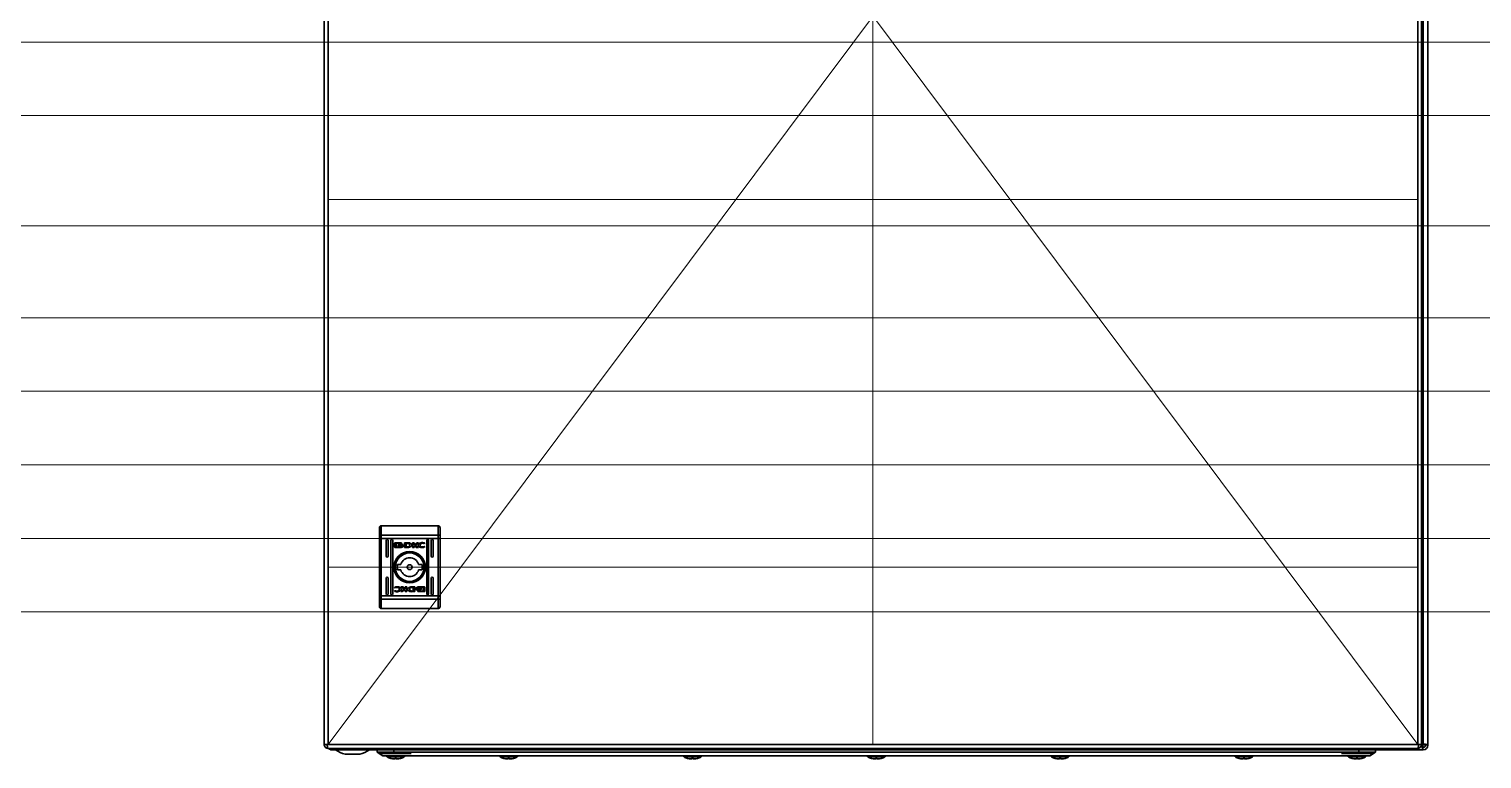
# Model space of a CAD drawing. Header units: millimetres. Extents: x 0 to 53000, y -591 to 24400.
# Drawn here: x 13437 to 14228, y 2392 to 2789 of the extents above; entities that cross this region are included whole.
import ezdxf

# ---------------------------------------------------------------- set-up
doc = ezdxf.new("R2010")
doc.units = ezdxf.units.MM
doc.layers.add('Основная', color=7, linetype='Continuous', lineweight=30)
doc.layers.add('Привязки', color=2, linetype='Continuous', lineweight=0, plot=False, transparency=0.8)

msp = doc.modelspace()

# ---------------------------------------------------------------- linework, layer by layer
at = {"layer": 'Основная'}
for p, q in [((14194.67829, 2399.64892), (14194.67829, 3194.54892)), ((13597.67829, 2399.64892), (14194.67829, 2399.64892))]:
    msp.add_line(p, q, dxfattribs=at)
at = {"layer": 'Основная', "linetype": 'Continuous'}
for p, q in [((14195.65101, 3193.8125), (14195.65101, 2399.88531)), ((14198.05102, 2399.5489), (14198.05102, 3194.14891)), ((13597.67829, 3192.4489), (13597.67829, 2399.64892)), ((13599.77831, 2399.64892), (13599.77831, 3192.4489)), ((14192.5783, 3192.4489), (14192.5783, 2399.64892)), ((14194.67829, 2399.64892), (14194.67829, 3192.4489)), ((13628.67831, 2518.66336), (13628.67831, 2513.6214)), ((13628.67831, 2518.66336), (13659.67829, 2518.66336)), ((13628.67831, 2513.6214), (13628.67831, 2511.67632)), ((13628.67831, 2513.6214), (13659.67829, 2513.6214)), ((13659.67829, 2518.66336), (13659.67829, 2513.6214)), ((13659.67829, 2511.67632), (13659.67829, 2513.6214)), ((13627.67829, 2513.23239), (13627.67829, 2511.67632)), ((13627.67829, 2511.67632), (13628.67831, 2511.67632)), ((13627.67829, 2480.65038), (13627.67829, 2511.67632)), ((13659.67829, 2511.67632), (13628.67831, 2511.67632)), ((13628.67831, 2480.65038), (13628.67831, 2511.67632)), ((13631.4282, 2502.16336), (13631.4282, 2510.66334)), ((13632.42818, 2510.66334), (13632.42818, 2502.16336)), ((13633.92819, 2481.66336), (13633.92819, 2510.66334)), ((13634.92821, 2510.66334), (13634.92821, 2481.66336)), ((13635.98747, 2507.17403), (13635.98747, 2509.21027)), ((13636.25367, 2509.48043), (13639.46743, 2509.48043)), ((13639.46743, 2506.90417), (13636.25367, 2506.90417)), ((13639.41027, 2509.27637), (13636.85281, 2509.27637)), ((13636.85281, 2509.27637), (13636.85281, 2507.10852)), ((13636.85281, 2507.10852), (13638.35998, 2507.10366)), ((13637.91762, 2507.96793), (13637.91762, 2508.24363)), ((13637.91762, 2507.5206), (13637.91762, 2507.80652)), ((13639.41027, 2509.03846), (13639.41027, 2509.27637)), ((13639.73354, 2509.03846), (13639.41027, 2509.03846)), ((13639.73354, 2509.21027), (13639.73354, 2509.03846)), ((13640.64626, 2508.18126), (13640.64626, 2507.90555)), ((13640.64626, 2507.74417), (13640.64626, 2507.45876)), ((13641.34608, 2509.48043), (13643.07947, 2509.48991)), ((13641.34608, 2506.90417), (13641.34608, 2509.48043)), ((13642.99099, 2506.91361), (13641.34608, 2506.90417)), ((13642.95207, 2509.13264), (13642.31484, 2509.12319)), ((13642.31484, 2509.12319), (13642.31484, 2507.22359)), ((13642.31484, 2507.22359), (13642.89682, 2507.23298)), ((13643.00762, 2506.91361), (13642.99099, 2506.91361)), ((13645.70196, 2509.48043), (13646.61346, 2509.48043)), ((13645.70196, 2506.90417), (13645.70196, 2509.48043)), ((13646.62318, 2506.90417), (13645.70196, 2506.90417)), ((13646.61346, 2509.48043), (13646.61346, 2508.27057)), ((13646.61346, 2508.27057), (13648.24782, 2509.48043)), ((13646.62318, 2507.98635), (13646.62318, 2506.90417)), ((13647.85682, 2506.90417), (13646.62318, 2507.98635)), ((13648.94108, 2509.48043), (13647.38719, 2508.33852)), ((13647.38719, 2508.33852), (13648.97747, 2506.90417)), ((13648.97747, 2506.90417), (13647.85682, 2506.90417)), ((13648.24782, 2509.48043), (13648.94108, 2509.48043)), ((13652.28881, 2508.8533), (13652.16915, 2508.8533)), ((13652.39416, 2507.37981), (13652.27958, 2507.05023)), ((13652.44283, 2509.29765), (13652.28881, 2508.8533)), ((13652.29879, 2507.37981), (13652.39416, 2507.37981)), ((13653.4282, 2481.66336), (13653.4282, 2510.66334)), ((13654.4282, 2510.66334), (13654.4282, 2481.66336)), ((13655.92819, 2502.16336), (13655.92819, 2510.66334)), ((13656.9282, 2510.66334), (13656.9282, 2502.16336)), ((13659.67829, 2511.67632), (13660.6783, 2511.67632)), ((13659.67829, 2511.67632), (13659.67829, 2480.65038)), ((13660.6783, 2511.67632), (13660.6783, 2513.23239)), ((13660.6783, 2480.65038), (13660.6783, 2511.67632)), ((13631.4282, 2481.66336), (13631.4282, 2490.16334)), ((13632.42818, 2490.16334), (13632.42818, 2481.66336)), ((13637.59707, 2497.66336), (13639.30388, 2497.66336)), ((13639.30388, 2494.66334), (13637.59707, 2494.66334)), ((13649.05272, 2497.66336), (13650.75952, 2497.66336)), ((13650.75952, 2494.66334), (13649.05272, 2494.66334)), ((13655.92819, 2481.66336), (13655.92819, 2490.16334)), ((13656.9282, 2490.16334), (13656.9282, 2481.66336)), ((13635.91377, 2483.02905), (13636.06779, 2483.47337)), ((13635.96244, 2484.94686), (13636.077, 2485.27647)), ((13636.05781, 2484.94686), (13635.96244, 2484.94686)), ((13636.06779, 2483.47337), (13636.18745, 2483.47337)), ((13639.37913, 2485.42253), (13640.49978, 2485.42253)), ((13640.96941, 2483.98818), (13639.37913, 2485.42253)), ((13639.41552, 2482.84627), (13640.96941, 2483.98818)), ((13640.10878, 2482.84627), (13639.41552, 2482.84627)), ((13641.74314, 2484.05613), (13640.10878, 2482.84627)), ((13640.49978, 2485.42253), (13641.73342, 2484.34035)), ((13641.73342, 2485.42253), (13642.65464, 2485.42253)), ((13641.73342, 2484.34035), (13641.73342, 2485.42253)), ((13641.74314, 2482.84627), (13641.74314, 2484.05613)), ((13642.65464, 2482.84627), (13641.74314, 2482.84627)), ((13642.65464, 2485.42253), (13642.65464, 2482.84627)), ((13647.01052, 2482.84627), (13645.27713, 2482.83679)), ((13645.34898, 2485.41306), (13645.36561, 2485.41306)), ((13645.36561, 2485.41306), (13647.01052, 2485.42253)), ((13645.40453, 2483.19406), (13646.04176, 2483.20348)), ((13646.04176, 2485.10311), (13645.45979, 2485.09369)), ((13646.04176, 2483.20348), (13646.04176, 2485.10311)), ((13647.01052, 2485.42253), (13647.01052, 2482.84627)), ((13647.71034, 2484.58253), (13647.71034, 2484.86794)), ((13647.71034, 2484.14544), (13647.71034, 2484.42115)), ((13648.62306, 2483.28824), (13648.94631, 2483.28824)), ((13648.62306, 2483.1164), (13648.62306, 2483.28824)), ((13648.88915, 2485.42253), (13652.10292, 2485.42253)), ((13652.10292, 2482.84627), (13648.88915, 2482.84627)), ((13648.94631, 2483.28824), (13648.94631, 2483.05033)), ((13648.94631, 2483.05033), (13651.50379, 2483.05033)), ((13651.50379, 2485.21818), (13649.99662, 2485.22304)), ((13650.43896, 2484.8061), (13650.43896, 2484.52018)), ((13650.43896, 2484.35877), (13650.43896, 2484.08304)), ((13651.50379, 2483.05033), (13651.50379, 2485.21818)), ((13652.36913, 2485.15267), (13652.36913, 2483.1164)), ((13627.67829, 2480.65038), (13627.67829, 2479.09431)), ((13628.67831, 2480.65038), (13627.67829, 2480.65038)), ((13628.67831, 2480.65038), (13628.67831, 2478.7053)), ((13659.67829, 2480.65038), (13628.67831, 2480.65038)), ((13659.67829, 2478.7053), (13628.67831, 2478.7053)), ((13628.67831, 2478.7053), (13628.67831, 2473.66334)), ((13659.67829, 2478.7053), (13659.67829, 2480.65038)), ((13660.6783, 2480.65038), (13659.67829, 2480.65038)), ((13659.67829, 2473.66334), (13659.67829, 2478.7053)), ((13660.6783, 2479.09431), (13660.6783, 2480.65038)), ((13659.67829, 2473.66334), (13628.67831, 2473.66334)), ((13597.67829, 2399.64892), (13599.1783, 2399.64892)), ((13599.77831, 2399.64892), (13599.1783, 2399.64892)), ((14192.5783, 2399.64892), (13599.77831, 2399.64892)), ((13599.77831, 2397.5489), (14192.5783, 2397.5489)), ((13601.05102, 2397.5489), (13601.05102, 2396.95327)), ((13601.05102, 2396.8489), (13601.05102, 2396.95327)), ((13601.05102, 2396.8489), (13601.75101, 2396.8489)), ((14195.35102, 2396.8489), (13601.75101, 2396.8489)), ((13626.55102, 2395.4489), (13626.55102, 2396.8489)), ((13635.55102, 2395.4489), (13626.55102, 2395.4489)), ((13635.55102, 2396.8489), (13635.55102, 2395.4489)), ((13645.05102, 2395.4489), (13635.55102, 2395.4489)), ((14151.051, 2395.4489), (13645.05102, 2395.4489)), ((14151.051, 2395.4489), (14160.551, 2395.4489)), ((14160.551, 2396.8489), (14160.551, 2395.4489)), ((14169.551, 2395.4489), (14160.551, 2395.4489)), ((14169.551, 2396.8489), (14169.551, 2395.4489)), ((14193.17831, 2399.64892), (14192.5783, 2399.64892)), ((14193.17831, 2399.64892), (14194.67829, 2399.64892)), ((14195.01461, 2399.24891), (14194.60352, 2399.24891)), ((14194.6146, 2399.64892), (14195.01461, 2399.24891)), ((14195.65101, 2399.88531), (14194.67829, 2400.85803)), ((14194.67829, 2400.61052), (14195.65101, 2399.6378)), ((14194.67829, 2399.83271), (14195.26209, 2399.24891)), ((14195.01461, 2399.24891), (14195.26209, 2399.24891)), ((14195.35102, 2398.04892), (14195.35102, 2396.8489)), ((14195.65101, 2398.04892), (14195.35102, 2398.04892)), ((14195.35102, 2396.8489), (14195.65101, 2396.8489)), ((14195.65101, 2399.6378), (14195.65101, 2399.88531)), ((14198.05102, 2399.5489), (14196.851, 2399.5489)), ((14196.851, 2399.5489), (14196.851, 2399.24891)), ((14198.05102, 2399.5489), (14198.05102, 2399.24891)), ((13609.11594, 2394.34807), (13616.98608, 2394.34807)), ((13627.901, 2394.84889), (13644.90102, 2394.84889)), ((13631.92932, 2392.94143), (13641.17269, 2392.94143)), ((13633.89228, 2392.1342), (13634.75425, 2391.91909)), ((13634.75425, 2391.91909), (13635.67023, 2391.82342)), ((13635.67023, 2391.82342), (13636.21069, 2391.91909)), ((13636.21069, 2391.91909), (13636.06135, 2392.1342)), ((13636.06135, 2392.1342), (13636.55101, 2392.12145)), ((13636.23403, 2392.1297), (13636.21069, 2391.91909)), ((13636.55101, 2392.12145), (13637.04066, 2392.1342)), ((13636.86798, 2392.1297), (13636.89132, 2391.91909)), ((13637.04066, 2392.1342), (13636.89132, 2391.91909)), ((13636.89132, 2391.91909), (13637.43178, 2391.82342)), ((13637.43178, 2391.82342), (13638.34776, 2391.91909)), ((13638.34776, 2391.91909), (13639.20973, 2392.1342)), ((13647.05102, 2393.4489), (14149.05099, 2393.4489)), ((13693.42932, 2392.94143), (13702.67269, 2392.94143)), ((13695.39229, 2392.1342), (13696.25425, 2391.91909)), ((13696.25425, 2391.91909), (13697.17024, 2391.82342)), ((13697.17024, 2391.82342), (13697.71069, 2391.91909)), ((13697.56137, 2392.1342), (13698.051, 2392.12145)), ((13697.71069, 2391.91909), (13697.56137, 2392.1342)), ((13697.73404, 2392.1297), (13697.71069, 2391.91909)), ((13698.051, 2392.12145), (13698.54066, 2392.1342)), ((13698.36797, 2392.1297), (13698.39132, 2391.91909)), ((13698.54066, 2392.1342), (13698.39132, 2391.91909)), ((13698.39132, 2391.91909), (13698.93177, 2391.82342)), ((13698.93177, 2391.82342), (13699.84777, 2391.91909)), ((13699.84777, 2391.91909), (13700.70973, 2392.1342)), ((13793.42932, 2392.94143), (13802.6727, 2392.94143)), ((13795.39229, 2392.1342), (13796.25425, 2391.91909)), ((13796.25425, 2391.91909), (13797.17024, 2391.82342)), ((13797.17024, 2391.82342), (13797.7107, 2391.91909)), ((13797.56136, 2392.1342), (13798.05101, 2392.12145)), ((13797.7107, 2391.91909), (13797.56136, 2392.1342)), ((13797.73404, 2392.1297), (13797.7107, 2391.91909)), ((13798.05101, 2392.12145), (13798.54065, 2392.1342)), ((13798.36798, 2392.1297), (13798.39132, 2391.91909)), ((13798.54065, 2392.1342), (13798.39132, 2391.91909)), ((13798.39132, 2391.91909), (13798.93178, 2391.82342)), ((13798.93178, 2391.82342), (13799.84777, 2391.91909)), ((13799.84777, 2391.91909), (13800.70972, 2392.1342)), ((13893.42932, 2392.94143), (13902.6727, 2392.94143)), ((13895.39229, 2392.1342), (13896.25425, 2391.91909)), ((13896.25425, 2391.91909), (13897.17024, 2391.82342)), ((13897.17024, 2391.82342), (13897.7107, 2391.91909)), ((13897.56136, 2392.1342), (13898.05101, 2392.12145)), ((13897.7107, 2391.91909), (13897.56136, 2392.1342)), ((13897.73404, 2392.1297), (13897.7107, 2391.91909)), ((13898.05101, 2392.12145), (13898.54065, 2392.1342)), ((13898.36797, 2392.1297), (13898.39132, 2391.91909)), ((13898.54065, 2392.1342), (13898.39132, 2391.91909)), ((13898.39132, 2391.91909), (13898.93177, 2391.82342)), ((13898.93177, 2391.82342), (13899.84777, 2391.91909)), ((13899.84777, 2391.91909), (13900.70973, 2392.1342)), ((13993.42932, 2392.94143), (14002.67269, 2392.94143)), ((13995.39229, 2392.1342), (13996.25425, 2391.91909)), ((13996.25425, 2391.91909), (13997.17024, 2391.82342)), ((13997.17024, 2391.82342), (13997.7107, 2391.91909)), ((13997.56136, 2392.1342), (13998.05101, 2392.12145)), ((13997.7107, 2391.91909), (13997.56136, 2392.1342)), ((13997.73404, 2392.1297), (13997.7107, 2391.91909)), ((13998.05101, 2392.12145), (13998.54065, 2392.1342)), ((13998.36797, 2392.1297), (13998.39131, 2391.91909)), ((13998.54065, 2392.1342), (13998.39131, 2391.91909)), ((13998.39131, 2391.91909), (13998.93177, 2391.82342)), ((13998.93177, 2391.82342), (13999.84777, 2391.91909)), ((13999.84777, 2391.91909), (14000.70973, 2392.1342)), ((14093.42933, 2392.94143), (14102.6727, 2392.94143)), ((14095.39229, 2392.1342), (14096.25424, 2391.91909)), ((14096.25424, 2391.91909), (14097.17025, 2391.82342)), ((14097.17025, 2391.82342), (14097.7107, 2391.91909)), ((14097.56136, 2392.1342), (14098.05101, 2392.12145)), ((14097.7107, 2391.91909), (14097.56136, 2392.1342)), ((14097.73405, 2392.1297), (14097.7107, 2391.91909)), ((14098.05101, 2392.12145), (14098.54065, 2392.1342)), ((14098.36797, 2392.1297), (14098.39132, 2391.91909)), ((14098.54065, 2392.1342), (14098.39132, 2391.91909)), ((14098.39132, 2391.91909), (14098.93177, 2391.82342)), ((14098.93177, 2391.82342), (14099.84776, 2391.91909)), ((14099.84776, 2391.91909), (14100.70972, 2392.1342)), ((14151.20099, 2394.84889), (14168.20101, 2394.84889)), ((14154.92932, 2392.94143), (14164.17269, 2392.94143)), ((14156.89228, 2392.1342), (14157.75426, 2391.91909)), ((14157.75426, 2391.91909), (14158.67023, 2391.82342)), ((14158.67023, 2391.82342), (14159.2107, 2391.91909)), ((14159.2107, 2391.91909), (14159.06136, 2392.1342)), ((14159.06136, 2392.1342), (14159.55101, 2392.12145)), ((14159.23403, 2392.1297), (14159.2107, 2391.91909)), ((14159.55101, 2392.12145), (14160.04066, 2392.1342)), ((14159.86799, 2392.1297), (14159.89132, 2391.91909)), ((14160.04066, 2392.1342), (14159.89132, 2391.91909)), ((14159.89132, 2391.91909), (14160.43179, 2391.82342)), ((14160.43179, 2391.82342), (14161.34776, 2391.91909)), ((14161.34776, 2391.91909), (14162.20973, 2392.1342))]:
    msp.add_line(p, q, dxfattribs=at)
at = {"layer": 'Основная', "linetype": 'Continuous', "flags": 128}
for points in [[(13628.67831, 2513.6214), (13628.48322, 2513.61392), (13628.29561, 2513.59181), (13628.12273, 2513.55584), (13627.97119, 2513.50747), (13627.84682, 2513.44852), (13627.7544, 2513.38125), (13627.69751, 2513.3083), (13627.67829, 2513.23239)], [(13660.6783, 2513.23239), (13660.65909, 2513.3083), (13660.60218, 2513.38125), (13660.50976, 2513.44852), (13660.3854, 2513.50747), (13660.23387, 2513.55584), (13660.06099, 2513.59181), (13659.87338, 2513.61392), (13659.67829, 2513.6214)], [(13627.67829, 2479.09431), (13627.69751, 2479.0184), (13627.7544, 2478.94545), (13627.84682, 2478.87818), (13627.97119, 2478.81923), (13628.12273, 2478.77086), (13628.29561, 2478.73489), (13628.48322, 2478.71275), (13628.67831, 2478.7053)], [(13659.67829, 2478.7053), (13659.87338, 2478.71275), (13660.06099, 2478.73489), (13660.23387, 2478.77086), (13660.3854, 2478.81923), (13660.50976, 2478.87818), (13660.60218, 2478.94545), (13660.65909, 2479.0184), (13660.6783, 2479.09431)], [(13626.55102, 2395.4489), (13628.05109, 2394.44886), (13629.55119, 2393.44878)], [(14166.55101, 2393.4489), (14168.05093, 2394.44886), (14169.551, 2395.4489)]]:
    msp.add_lwpolyline(points, dxfattribs=at)
at = {"layer": 'Основная', "linetype": 'Continuous'}
for radius in [8.55, 8.05, 7.75, 1.3]:
    msp.add_circle((13644.1783, 2496.16335), radius, dxfattribs=at)
for centre, radius, start, end in [((13631.9282, 2510.66335), 0.5, 360, 180), ((13634.4282, 2510.66335), 0.5, 360, 180), ((13653.9282, 2510.66335), 0.5, 0, 180), ((13656.4282, 2510.66335), 0.5, 0, 180), ((13631.9282, 2502.16335), 0.5, 180, 360), ((13644.1783, 2496.16335), 5.1, 17.10463518, 162.89536482), ((13656.4282, 2502.16335), 0.5, 180, 0), ((13631.9282, 2490.16335), 0.5, 0, 180), ((13644.1783, 2496.16335), 6.75, 167.16041159, 192.83958841), ((13644.1783, 2496.16335), 5.1, 197.10463518, 342.89536482), ((13644.1783, 2496.16335), 6.75, 347.16041159, 12.83958841), ((13656.4282, 2490.16335), 0.5, 0, 180), ((13631.9282, 2481.66335), 0.5, 180, 0), ((13634.4282, 2481.66335), 0.5, 180, 360), ((13653.9282, 2481.66335), 0.5, 180, 0), ((13656.4282, 2481.66335), 0.5, 180, 0), ((13601.75101, 2399.2489), 2.4, 225.09947204, 253.0422367), ((13613.05101, 2409.60932), 15.76042, 234.0543962, 255.54138303), ((13613.05101, 2409.60932), 15.76042, 284.45861697, 305.92219859), ((13677.97964, 2422.81498), 25.76608, 258.69414777, 269.32988894), ((13677.37695, 2422.81498), 25.76608, 270.67011106, 281.30585223), ((14114.97964, 2422.81498), 25.76608, 258.69414777, 269.32988894), ((14114.37695, 2422.81498), 25.76608, 270.67011106, 281.30585223), ((14195.65101, 2399.2489), 1.2, 270, 0), ((14195.65101, 2399.2489), 2.4, 270, 0), ((13632.0855, 2393.2219), 0.32103, 135, 240.88963282), ((13636.55101, 2401.24142), 9.5, 240.88963282, 253.72752407), ((13636.55101, 2401.24142), 9.5, 286.26111282, 299.11036718), ((13641.01651, 2393.2219), 0.32103, 299.11036718, 45), ((13693.5855, 2393.2219), 0.32103, 135, 240.88963282), ((13698.05101, 2401.24142), 9.5, 240.88963282, 253.72752407), ((13698.05101, 2401.24142), 9.5, 286.26111282, 299.11036718), ((13702.51651, 2393.2219), 0.32103, 299.11036718, 45), ((13793.5855, 2393.2219), 0.32103, 135, 240.88963282), ((13798.05101, 2401.24142), 9.5, 240.88963282, 253.72752407), ((13798.05101, 2401.24142), 9.5, 286.26111282, 299.11036718), ((13802.51651, 2393.2219), 0.32103, 299.11036718, 45), ((13893.5855, 2393.2219), 0.32103, 135, 240.88963282), ((13898.05101, 2401.24142), 9.5, 240.88963282, 253.72752407), ((13898.05101, 2401.24142), 9.5, 286.26111282, 299.11036718), ((13902.51651, 2393.2219), 0.32103, 299.11036718, 45), ((13993.5855, 2393.2219), 0.32103, 135, 240.88963282), ((13998.05101, 2401.24142), 9.5, 240.88963282, 253.72752407), ((13998.05101, 2401.24142), 9.5, 286.26111282, 299.11036718), ((14002.51651, 2393.2219), 0.32103, 299.11036718, 45), ((14093.5855, 2393.2219), 0.32103, 135, 240.88963282), ((14098.05101, 2401.24142), 9.5, 240.88963282, 253.72752407), ((14098.05101, 2401.24142), 9.5, 286.26111282, 299.11036718), ((14102.51651, 2393.2219), 0.32103, 299.11036718, 45), ((14155.0855, 2393.2219), 0.32103, 135, 240.88963282), ((14159.55101, 2401.24142), 9.5, 240.88963282, 253.72752407), ((14159.55101, 2401.24142), 9.5, 286.26111282, 299.11036718), ((14164.01651, 2393.2219), 0.32103, 299.11036718, 45)]:
    msp.add_arc(centre, radius, start, end, dxfattribs=at)
for points, knots in [([(13628.67831, 2518.66336), (13628.54941, 2518.64932), (13628.35322, 2518.62795), (13628.12018, 2518.5006), (13627.92762, 2518.34355), (13627.78273, 2518.1343), (13627.69347, 2517.88842), (13627.68354, 2517.74128), (13627.67829, 2517.66334)], [0, 0, 0, 0, 0.2427470631, 0.3694667384, 0.4995772627, 0.7157134518, 0.8494279657, 1, 1, 1, 1]), ([(13627.67829, 2513.23239), (13627.67829, 2514.18224), (13627.67829, 2516.08194), (13627.67829, 2517.13621), (13627.67829, 2517.66334)], [0, 0, 0, 0, 0.499999311, 1, 1, 1, 1]), ([(13659.67829, 2518.66336), (13659.80717, 2518.64932), (13660.00334, 2518.62796), (13660.23637, 2518.50064), (13660.42893, 2518.34358), (13660.57386, 2518.13435), (13660.6631, 2517.88845), (13660.67303, 2517.74129), (13660.6783, 2517.66334)], [0, 0, 0, 0, 0.242707708, 0.369436324, 0.499547508, 0.715673353, 0.849407779, 1, 1, 1, 1]), ([(13660.6783, 2513.23239), (13660.6783, 2514.18224), (13660.6783, 2516.08194), (13660.6783, 2517.13621), (13660.6783, 2517.66334)], [0, 0, 0, 0, 0.499999311, 1, 1, 1, 1]), ([(13635.98747, 2509.21027), (13635.99119, 2509.24442), (13635.99823, 2509.30912), (13636.05038, 2509.39166), (13636.12145, 2509.45045), (13636.1941, 2509.47741), (13636.23902, 2509.47969), (13636.25367, 2509.48043)], [0, 0, 0, 0, 0.242983344, 0.460424701, 0.678523832, 0.895146014, 1, 1, 1, 1]), ([(13636.25367, 2506.90417), (13636.21946, 2506.90806), (13636.15585, 2506.91531), (13636.07557, 2506.96767), (13636.01836, 2507.03784), (13635.99077, 2507.11133), (13635.98832, 2507.15791), (13635.98747, 2507.17403)], [0, 0, 0, 0, 0.243395378, 0.452673324, 0.666528319, 0.88463587, 1, 1, 1, 1]), ([(13637.91762, 2508.24363), (13637.94406, 2508.19171), (13638.01193, 2508.05844), (13638.25727, 2507.86172), (13638.69372, 2507.67288), (13639.07433, 2507.64677), (13639.2961, 2507.63155)], [0, 0, 0, 0, 0.109719622, 0.2816457947, 0.5814339209, 1, 1, 1, 1]), ([(13639.2961, 2507.35585), (13639.16237, 2507.36192), (13638.79615, 2507.37853), (13638.3576, 2507.52192), (13638.03335, 2507.75782), (13637.95517, 2507.89977), (13637.91762, 2507.96793)], [0, 0, 0, 0, 0.254049235, 0.695700179, 0.853867643, 1, 1, 1, 1]), ([(13637.91762, 2507.80652), (13637.94396, 2507.75465), (13638.01155, 2507.62155), (13638.25631, 2507.42502), (13638.6927, 2507.23569), (13639.07368, 2507.20948), (13639.2961, 2507.19417)], [0, 0, 0, 0, 0.1095301169, 0.2810800866, 0.5802787647, 1, 1, 1, 1]), ([(13638.35998, 2507.10366), (13638.30083, 2507.13525), (13638.19738, 2507.19048), (13638.04569, 2507.3136), (13637.95567, 2507.42629), (13637.92202, 2507.50969), (13637.91762, 2507.5206)], [0, 0, 0, 0, 0.323269626, 0.565340799, 0.943131886, 1, 1, 1, 1]), ([(13638.10997, 2508.32541), (13638.14224, 2508.38326), (13638.2233, 2508.52856), (13638.48666, 2508.72485), (13638.86001, 2508.86948), (13639.15572, 2508.88731), (13639.2961, 2508.89577)], [0, 0, 0, 0, 0.142892063, 0.358926877, 0.6956561, 1, 1, 1, 1]), ([(13638.16543, 2508.21717), (13638.15985, 2508.22583), (13638.1487, 2508.24316), (13638.12909, 2508.2788), (13638.11757, 2508.30688), (13638.10997, 2508.32541)], [0, 0, 0, 0, 0.253511014, 0.507330446, 1, 1, 1, 1]), ([(13639.2961, 2508.68679), (13639.16189, 2508.67889), (13638.85592, 2508.66088), (13638.4717, 2508.51286), (13638.24462, 2508.32751), (13638.17699, 2508.23327), (13638.16543, 2508.21717)], [0, 0, 0, 0, 0.318040783, 0.72505402, 0.953012246, 1, 1, 1, 1]), ([(13638.21275, 2508.15598), (13638.28517, 2508.223), (13638.47089, 2508.3949), (13638.8556, 2508.53402), (13639.15246, 2508.55373), (13639.2961, 2508.56326)], [0, 0, 0, 0, 0.248010803, 0.636131273, 1, 1, 1, 1]), ([(13638.32481, 2508.05501), (13638.31427, 2508.06295), (13638.29318, 2508.07883), (13638.25485, 2508.11158), (13638.22926, 2508.13857), (13638.21275, 2508.15598)], [0, 0, 0, 0, 0.262060633, 0.524075232, 1, 1, 1, 1]), ([(13639.2961, 2508.35405), (13639.16198, 2508.34602), (13638.9429, 2508.33291), (13638.6085, 2508.23745), (13638.43073, 2508.12313), (13638.32481, 2508.05501)], [0, 0, 0, 0, 0.389546597, 0.636284488, 1, 1, 1, 1]), ([(13638.42381, 2507.99243), (13638.545, 2508.0535), (13638.74128, 2508.15243), (13639.04204, 2508.21094), (13639.21086, 2508.21765), (13639.2961, 2508.22104)], [0, 0, 0, 0, 0.444097598, 0.719344078, 1, 1, 1, 1]), ([(13638.65317, 2507.89751), (13638.62148, 2507.90795), (13638.56632, 2507.92613), (13638.4898, 2507.95822), (13638.44584, 2507.98101), (13638.42381, 2507.99243)], [0, 0, 0, 0, 0.402560198, 0.700676114, 1, 1, 1, 1]), ([(13639.2961, 2508.01183), (13639.22935, 2508.00977), (13639.09584, 2508.00566), (13638.87872, 2507.97217), (13638.73421, 2507.92433), (13638.65317, 2507.89751)], [0, 0, 0, 0, 0.305180786, 0.610401403, 1, 1, 1, 1]), ([(13639.2961, 2508.89577), (13639.43042, 2508.88796), (13639.73683, 2508.87015), (13640.10897, 2508.72458), (13640.37902, 2508.51628), (13640.45518, 2508.37128), (13640.49126, 2508.30258)], [0, 0, 0, 0, 0.2865415194, 0.6536485604, 0.8358999901, 1, 1, 1, 1]), ([(13640.43264, 2508.2087), (13640.37792, 2508.27404), (13640.2395, 2508.43932), (13639.84723, 2508.63666), (13639.50675, 2508.66763), (13639.2961, 2508.68679)], [0, 0, 0, 0, 0.1995460467, 0.5047517012, 1, 1, 1, 1]), ([(13639.2961, 2508.56326), (13639.42975, 2508.55489), (13639.73461, 2508.53581), (13640.12444, 2508.39722), (13640.31637, 2508.215), (13640.38311, 2508.15163)], [0, 0, 0, 0, 0.337361803, 0.76956186, 1, 1, 1, 1]), ([(13640.26759, 2508.05501), (13640.16324, 2508.12222), (13639.98046, 2508.23995), (13639.64503, 2508.33385), (13639.42419, 2508.34664), (13639.2961, 2508.35405)], [0, 0, 0, 0, 0.358486272, 0.627918976, 1, 1, 1, 1]), ([(13639.2961, 2508.22104), (13639.43031, 2508.21314), (13639.648, 2508.20033), (13639.94183, 2508.11548), (13640.09086, 2508.03479), (13640.16642, 2507.99389)], [0, 0, 0, 0, 0.442208371, 0.717210245, 1, 1, 1, 1]), ([(13639.2961, 2507.63155), (13639.42978, 2507.63766), (13639.79596, 2507.65438), (13640.24214, 2507.79892), (13640.54447, 2508.02518), (13640.61998, 2508.14097), (13640.64626, 2508.18126)], [0, 0, 0, 0, 0.2653927254, 0.7269637171, 0.9049876353, 1, 1, 1, 1]), ([(13639.93473, 2507.89947), (13639.87138, 2507.92085), (13639.74472, 2507.9636), (13639.53018, 2508.00308), (13639.37975, 2508.0087), (13639.2961, 2508.01183)], [0, 0, 0, 0, 0.307557839, 0.61496426, 1, 1, 1, 1]), ([(13640.64626, 2507.90555), (13640.60801, 2507.85069), (13640.50492, 2507.70285), (13640.17457, 2507.50147), (13639.7494, 2507.37522), (13639.4236, 2507.3613), (13639.2961, 2507.35585)], [0, 0, 0, 0, 0.131664618, 0.354825666, 0.747509231, 1, 1, 1, 1]), ([(13639.2961, 2507.19417), (13639.42978, 2507.20029), (13639.79588, 2507.21703), (13640.24198, 2507.36158), (13640.54437, 2507.58786), (13640.61993, 2507.70378), (13640.64626, 2507.74417)], [0, 0, 0, 0, 0.265364596, 0.726722121, 0.904769111, 1, 1, 1, 1]), ([(13639.46743, 2509.48043), (13639.50165, 2509.47652), (13639.56521, 2509.46925), (13639.64539, 2509.41687), (13639.70254, 2509.34671), (13639.73022, 2509.27315), (13639.73268, 2509.22646), (13639.73354, 2509.21027)], [0, 0, 0, 0, 0.243412423, 0.452123588, 0.665862995, 0.884171768, 1, 1, 1, 1]), ([(13640.64626, 2507.45876), (13640.61568, 2507.41628), (13640.51675, 2507.27884), (13640.17235, 2507.06819), (13639.79679, 2506.92123), (13639.51849, 2506.90681), (13639.46743, 2506.90417)], [0, 0, 0, 0, 0.11653005, 0.377026269, 0.88571794, 1, 1, 1, 1]), ([(13640.16642, 2507.99389), (13640.13653, 2507.97903), (13640.08421, 2507.95302), (13640.00635, 2507.92257), (13639.95863, 2507.90718), (13639.93473, 2507.89947)], [0, 0, 0, 0, 0.399523811, 0.69937527, 1, 1, 1, 1]), ([(13640.38311, 2508.15163), (13640.37382, 2508.14239), (13640.35525, 2508.12389), (13640.31727, 2508.09088), (13640.28712, 2508.06911), (13640.26759, 2508.05501)], [0, 0, 0, 0, 0.260628317, 0.521298286, 1, 1, 1, 1]), ([(13640.49126, 2508.30258), (13640.48695, 2508.29419), (13640.47833, 2508.27741), (13640.45952, 2508.24557), (13640.4433, 2508.22332), (13640.43264, 2508.2087)], [0, 0, 0, 0, 0.255235474, 0.51058155, 1, 1, 1, 1]), ([(13642.89682, 2507.23298), (13643.02996, 2507.23643), (13643.30947, 2507.24369), (13643.66729, 2507.30481), (13643.9324, 2507.45811), (13644.08886, 2507.6582), (13644.16795, 2507.91549), (13644.17486, 2508.10226), (13644.17829, 2508.19485)], [0, 0, 0, 0, 0.214950742, 0.45124755, 0.57492362, 0.69936723, 0.850978469, 1, 1, 1, 1]), ([(13643.35082, 2509.09795), (13643.28474, 2509.10599), (13643.18545, 2509.11808), (13643.05236, 2509.12856), (13642.98551, 2509.13128), (13642.95207, 2509.13264)], [0, 0, 0, 0, 0.4987377128, 0.7492673352, 1, 1, 1, 1]), ([(13643.41728, 2506.92574), (13643.34904, 2506.92284), (13643.24668, 2506.91849), (13643.11011, 2506.91448), (13643.04179, 2506.9139), (13643.00762, 2506.91361)], [0, 0, 0, 0, 0.49992194, 0.749926097, 1, 1, 1, 1]), ([(13643.07947, 2509.48991), (13643.213, 2509.48803), (13643.48011, 2509.48427), (13643.85692, 2509.43859), (13644.21394, 2509.36905), (13644.42141, 2509.27236), (13644.52644, 2509.22341)], [0, 0, 0, 0, 0.269582029, 0.539252094, 0.766756299, 1, 1, 1, 1]), ([(13644.17829, 2508.19485), (13644.17404, 2508.33039), (13644.16773, 2508.53202), (13644.0591, 2508.78059), (13643.8944, 2508.9377), (13643.64683, 2509.03706), (13643.45446, 2509.07663), (13643.35082, 2509.09795)], [0, 0, 0, 0, 0.290475307, 0.432087105, 0.574705996, 0.770892858, 1, 1, 1, 1]), ([(13644.08095, 2506.99781), (13644.01533, 2506.98522), (13643.88418, 2506.96008), (13643.66217, 2506.93907), (13643.50643, 2506.9306), (13643.41728, 2506.92574)], [0, 0, 0, 0, 0.299770516, 0.599165191, 1, 1, 1, 1]), ([(13644.52644, 2509.22341), (13644.63767, 2509.14757), (13644.86081, 2508.99543), (13645.09806, 2508.68673), (13645.21432, 2508.34047), (13645.20268, 2508.00079), (13645.0787, 2507.67746), (13644.84803, 2507.38284), (13644.50928, 2507.13182), (13644.22736, 2507.04361), (13644.08095, 2506.99781)], [0, 0, 0, 0, 0.132057139, 0.264901592, 0.375077646, 0.485477314, 0.592474521, 0.710768125, 0.849800191, 1, 1, 1, 1]), ([(13648.8121, 2508.22542), (13648.81781, 2508.29295), (13648.83042, 2508.4422), (13648.95584, 2508.6988), (13649.2561, 2509.01587), (13649.90294, 2509.36153), (13650.58784, 2509.50196), (13651.05538, 2509.51174), (13651.14991, 2509.51372)], [0, 0, 0, 0, 0.069720768, 0.1540879, 0.289471869, 0.515621018, 0.902057672, 1, 1, 1, 1]), ([(13651.14045, 2506.87115), (13651.00719, 2506.87347), (13650.53929, 2506.88164), (13649.90881, 2506.97617), (13649.33142, 2507.24424), (13649.00703, 2507.53886), (13648.83483, 2507.88492), (13648.81889, 2508.12362), (13648.8121, 2508.22542)], [0, 0, 0, 0, 0.133263895, 0.467896413, 0.626952801, 0.762325959, 0.898627779, 1, 1, 1, 1]), ([(13651.17361, 2509.17656), (13651.0392, 2509.16767), (13650.73325, 2509.14742), (13650.32832, 2508.97544), (13650.03108, 2508.71446), (13649.86689, 2508.44146), (13649.84745, 2508.25334), (13649.83822, 2508.16403)], [0, 0, 0, 0, 0.218306079, 0.496941861, 0.695438325, 0.855396444, 1, 1, 1, 1]), ([(13649.83822, 2508.16403), (13649.84702, 2508.07657), (13649.86467, 2507.90123), (13650.01424, 2507.63611), (13650.28676, 2507.38072), (13650.69577, 2507.18835), (13651.01452, 2507.16375), (13651.17361, 2507.15147)], [0, 0, 0, 0, 0.141609826, 0.283887417, 0.48310743, 0.742024625, 1, 1, 1, 1]), ([(13652.27958, 2507.05023), (13652.1513, 2507.01257), (13651.90251, 2506.93953), (13651.5195, 2506.88235), (13651.26724, 2506.87489), (13651.14045, 2506.87115)], [0, 0, 0, 0, 0.3462155215, 0.6714086028, 1, 1, 1, 1]), ([(13651.14991, 2509.51372), (13651.28338, 2509.50992), (13651.55034, 2509.50233), (13651.98655, 2509.44029), (13652.2785, 2509.34902), (13652.44283, 2509.29765)], [0, 0, 0, 0, 0.30414075, 0.608325573, 1, 1, 1, 1]), ([(13652.16915, 2508.8533), (13652.05525, 2508.92639), (13651.8618, 2509.05051), (13651.51897, 2509.15446), (13651.29924, 2509.16852), (13651.17361, 2509.17656)], [0, 0, 0, 0, 0.380132986, 0.645566982, 1, 1, 1, 1]), ([(13651.17361, 2507.15147), (13651.30739, 2507.156), (13651.56572, 2507.16476), (13651.94621, 2507.24007), (13652.18046, 2507.33291), (13652.29879, 2507.37981)], [0, 0, 0, 0, 0.34706471, 0.670171928, 1, 1, 1, 1]), ([(13637.20669, 2482.81298), (13637.07322, 2482.81678), (13636.80626, 2482.82437), (13636.37005, 2482.88641), (13636.0781, 2482.97768), (13635.91377, 2483.02905)], [0, 0, 0, 0, 0.30414075, 0.608325573, 1, 1, 1, 1]), ([(13637.18299, 2485.17523), (13637.04921, 2485.1707), (13636.79088, 2485.16194), (13636.41038, 2485.08663), (13636.17614, 2484.99377), (13636.05781, 2484.94686)], [0, 0, 0, 0, 0.34706167, 0.670166057, 1, 1, 1, 1]), ([(13636.077, 2485.27647), (13636.20529, 2485.31413), (13636.45408, 2485.38717), (13636.83709, 2485.44435), (13637.08935, 2485.45181), (13637.21613, 2485.45555)], [0, 0, 0, 0, 0.346228057, 0.671408506, 1, 1, 1, 1]), ([(13636.18745, 2483.47337), (13636.30135, 2483.40029), (13636.4948, 2483.27618), (13636.83762, 2483.17224), (13637.05736, 2483.15818), (13637.18299, 2483.15014)], [0, 0, 0, 0, 0.380111757, 0.645562503, 1, 1, 1, 1]), ([(13638.51838, 2484.16267), (13638.50957, 2484.25013), (13638.49191, 2484.42547), (13638.34235, 2484.69058), (13638.06984, 2484.94599), (13637.66083, 2485.13834), (13637.34208, 2485.16295), (13637.18299, 2485.17523)], [0, 0, 0, 0, 0.141611912, 0.283890236, 0.483105458, 0.742031298, 1, 1, 1, 1]), ([(13637.18299, 2483.15014), (13637.3174, 2483.15903), (13637.62335, 2483.17927), (13638.02826, 2483.35127), (13638.32554, 2483.61221), (13638.4897, 2483.88524), (13638.50915, 2484.07336), (13638.51838, 2484.16267)], [0, 0, 0, 0, 0.218305366, 0.496940237, 0.695425236, 0.855396917, 1, 1, 1, 1]), ([(13639.5445, 2484.10128), (13639.53879, 2484.03375), (13639.52616, 2483.8845), (13639.40074, 2483.6279), (13639.1005, 2483.31082), (13638.45367, 2482.96512), (13637.76875, 2482.82475), (13637.30122, 2482.81496), (13637.20669, 2482.81298)], [0, 0, 0, 0, 0.069721481, 0.154088605, 0.289469112, 0.51562337, 0.902062821, 1, 1, 1, 1]), ([(13637.21613, 2485.45555), (13637.3494, 2485.45321), (13637.8173, 2485.445), (13638.44779, 2485.35054), (13639.02518, 2485.08246), (13639.34958, 2484.78784), (13639.52175, 2484.44177), (13639.5377, 2484.20308), (13639.5445, 2484.10128)], [0, 0, 0, 0, 0.13326395, 0.467898936, 0.626955032, 0.762327941, 0.898627354, 1, 1, 1, 1]), ([(13643.83016, 2483.10329), (13643.71893, 2483.17913), (13643.49579, 2483.33127), (13643.25854, 2483.63997), (13643.14228, 2483.98623), (13643.15392, 2484.32591), (13643.2779, 2484.64924), (13643.50857, 2484.94386), (13643.84731, 2485.19487), (13644.12923, 2485.28309), (13644.27562, 2485.32889)], [0, 0, 0, 0, 0.132058348, 0.264904016, 0.375081079, 0.485481757, 0.592479943, 0.710774631, 0.849807968, 1, 1, 1, 1]), ([(13645.27713, 2482.83679), (13645.1436, 2482.83867), (13644.87649, 2482.84243), (13644.49968, 2482.88811), (13644.14266, 2482.95765), (13643.93519, 2483.05434), (13643.83016, 2483.10329)], [0, 0, 0, 0, 0.269582029, 0.539252094, 0.766756299, 1, 1, 1, 1]), ([(13645.45979, 2485.09369), (13645.32664, 2485.09025), (13645.04712, 2485.08302), (13644.68931, 2485.02187), (13644.42417, 2484.86861), (13644.26775, 2484.66849), (13644.18866, 2484.41121), (13644.18172, 2484.22444), (13644.17829, 2484.13185)], [0, 0, 0, 0, 0.214949055, 0.45124487, 0.574934088, 0.699367205, 0.850977807, 1, 1, 1, 1]), ([(13644.17829, 2484.13185), (13644.18255, 2483.9963), (13644.18888, 2483.79468), (13644.29747, 2483.54609), (13644.46221, 2483.38901), (13644.70977, 2483.28964), (13644.90214, 2483.25005), (13645.00578, 2483.22872)], [0, 0, 0, 0, 0.29049461, 0.43207562, 0.574707639, 0.77089143, 1, 1, 1, 1]), ([(13644.27562, 2485.32889), (13644.34125, 2485.34148), (13644.4724, 2485.36663), (13644.69442, 2485.38758), (13644.85016, 2485.39609), (13644.93932, 2485.40096)], [0, 0, 0, 0, 0.299801789, 0.599134832, 1, 1, 1, 1]), ([(13644.93932, 2485.40096), (13645.00756, 2485.40386), (13645.10992, 2485.4082), (13645.24649, 2485.41223), (13645.31481, 2485.41278), (13645.34898, 2485.41306)], [0, 0, 0, 0, 0.499922368, 0.749926739, 1, 1, 1, 1]), ([(13645.00578, 2483.22872), (13645.07185, 2483.22069), (13645.17114, 2483.20862), (13645.30423, 2483.19814), (13645.37109, 2483.19542), (13645.40453, 2483.19406)], [0, 0, 0, 0, 0.498659468, 0.749265317, 1, 1, 1, 1]), ([(13647.71034, 2484.86794), (13647.74091, 2484.91042), (13647.83982, 2485.04788), (13648.18424, 2485.25851), (13648.5598, 2485.4054), (13648.8381, 2485.41988), (13648.88915, 2485.42253)], [0, 0, 0, 0, 0.116517518, 0.377025455, 0.885715183, 1, 1, 1, 1]), ([(13649.0605, 2485.1325), (13648.92682, 2485.1264), (13648.56072, 2485.10968), (13648.11462, 2484.96512), (13647.81223, 2484.73884), (13647.73667, 2484.62292), (13647.71034, 2484.58253)], [0, 0, 0, 0, 0.265363456, 0.726721697, 0.904768963, 1, 1, 1, 1]), ([(13647.71034, 2484.42115), (13647.74858, 2484.47601), (13647.85165, 2484.62387), (13648.18205, 2484.82517), (13648.60719, 2484.95149), (13648.933, 2484.9654), (13649.0605, 2484.97085)], [0, 0, 0, 0, 0.131652707, 0.354819136, 0.747508917, 1, 1, 1, 1]), ([(13649.0605, 2484.69515), (13648.92682, 2484.68903), (13648.56065, 2484.67228), (13648.11446, 2484.52775), (13647.81214, 2484.30149), (13647.73662, 2484.18572), (13647.71034, 2484.14544)], [0, 0, 0, 0, 0.265398127, 0.726975815, 0.905002316, 1, 1, 1, 1]), ([(13647.86534, 2484.02412), (13647.86965, 2484.03251), (13647.87827, 2484.04929), (13647.89708, 2484.08113), (13647.9133, 2484.10338), (13647.92396, 2484.118)], [0, 0, 0, 0, 0.255235474, 0.51058155, 1, 1, 1, 1]), ([(13649.0605, 2483.43093), (13648.92618, 2483.43874), (13648.61977, 2483.45656), (13648.24761, 2483.60208), (13647.97757, 2483.8104), (13647.90142, 2483.95541), (13647.86534, 2484.02412)], [0, 0, 0, 0, 0.286538085, 0.653642745, 0.835883866, 1, 1, 1, 1]), ([(13647.92396, 2484.118), (13647.97868, 2484.05266), (13648.11711, 2483.88738), (13648.50935, 2483.68999), (13648.84984, 2483.65905), (13649.0605, 2483.63991)], [0, 0, 0, 0, 0.199544343, 0.504748332, 1, 1, 1, 1]), ([(13647.97349, 2484.17507), (13647.98278, 2484.1843), (13648.00137, 2484.20278), (13648.03931, 2484.23583), (13648.06947, 2484.2576), (13648.08899, 2484.27169)], [0, 0, 0, 0, 0.26051317, 0.521335608, 1, 1, 1, 1]), ([(13649.0605, 2483.76341), (13648.92686, 2483.77179), (13648.62199, 2483.79091), (13648.23215, 2483.92947), (13648.04023, 2484.1117), (13647.97349, 2484.17507)], [0, 0, 0, 0, 0.337362809, 0.769572428, 1, 1, 1, 1]), ([(13648.08899, 2484.27169), (13648.19335, 2484.20448), (13648.37614, 2484.08677), (13648.71156, 2483.99279), (13648.93241, 2483.98005), (13649.0605, 2483.97265)], [0, 0, 0, 0, 0.358492257, 0.627914306, 1, 1, 1, 1]), ([(13648.19017, 2484.33281), (13648.22006, 2484.34767), (13648.27238, 2484.37368), (13648.35024, 2484.4041), (13648.39796, 2484.41949), (13648.42185, 2484.4272)], [0, 0, 0, 0, 0.3995955917, 0.6993616705, 1, 1, 1, 1]), ([(13649.0605, 2484.10566), (13648.92629, 2484.11356), (13648.7086, 2484.12637), (13648.41477, 2484.21123), (13648.26573, 2484.29191), (13648.19017, 2484.33281)], [0, 0, 0, 0, 0.442201879, 0.717199716, 1, 1, 1, 1]), ([(13648.42185, 2484.4272), (13648.4852, 2484.40583), (13648.61187, 2484.36311), (13648.82641, 2484.32362), (13648.97685, 2484.318), (13649.0605, 2484.31487)], [0, 0, 0, 0, 0.3075415213, 0.6149676867, 1, 1, 1, 1]), ([(13648.88915, 2482.84627), (13648.85494, 2482.85019), (13648.79139, 2482.85746), (13648.71122, 2482.90982), (13648.65405, 2482.97997), (13648.62638, 2483.05353), (13648.62392, 2483.10022), (13648.62306, 2483.1164)], [0, 0, 0, 0, 0.243366709, 0.452128645, 0.665833967, 0.884231182, 1, 1, 1, 1]), ([(13650.43896, 2484.52018), (13650.41262, 2484.57205), (13650.34503, 2484.70515), (13650.1003, 2484.90169), (13649.6639, 2485.09101), (13649.28292, 2485.1172), (13649.0605, 2485.1325)], [0, 0, 0, 0, 0.109531165, 0.281075741, 0.580277281, 1, 1, 1, 1]), ([(13649.0605, 2484.97085), (13649.19423, 2484.96478), (13649.56045, 2484.94817), (13649.999, 2484.80479), (13650.32324, 2484.56887), (13650.40142, 2484.42693), (13650.43896, 2484.35877)], [0, 0, 0, 0, 0.2540511057, 0.6957053005, 0.8538665669, 1, 1, 1, 1]), ([(13650.43896, 2484.08304), (13650.41253, 2484.13497), (13650.34468, 2484.26825), (13650.0993, 2484.46495), (13649.66289, 2484.65383), (13649.28227, 2484.67994), (13649.0605, 2484.69515)], [0, 0, 0, 0, 0.109735447, 0.281641283, 0.581435763, 1, 1, 1, 1]), ([(13649.0605, 2484.31487), (13649.12725, 2484.31691), (13649.26076, 2484.32099), (13649.47787, 2484.35454), (13649.62239, 2484.40237), (13649.70343, 2484.42919)], [0, 0, 0, 0, 0.305177004, 0.610403267, 1, 1, 1, 1]), ([(13649.93279, 2484.33424), (13649.8116, 2484.27319), (13649.6153, 2484.17429), (13649.31456, 2484.11572), (13649.14573, 2484.10903), (13649.0605, 2484.10566)], [0, 0, 0, 0, 0.444088515, 0.719360024, 1, 1, 1, 1]), ([(13649.0605, 2483.97265), (13649.19463, 2483.98066), (13649.41371, 2483.99374), (13649.7481, 2484.08927), (13649.92587, 2484.20358), (13650.03179, 2484.27169)], [0, 0, 0, 0, 0.389541553, 0.636286388, 1, 1, 1, 1]), ([(13650.14383, 2484.17069), (13650.07142, 2484.10368), (13649.88569, 2483.9318), (13649.501, 2483.79269), (13649.20414, 2483.77296), (13649.0605, 2483.76341)], [0, 0, 0, 0, 0.247990766, 0.636120122, 1, 1, 1, 1]), ([(13649.0605, 2483.63991), (13649.19471, 2483.64781), (13649.50068, 2483.66581), (13649.88489, 2483.81385), (13650.11196, 2483.99919), (13650.1796, 2484.09341), (13650.19116, 2484.1095)], [0, 0, 0, 0, 0.318049698, 0.725063393, 0.95303688, 1, 1, 1, 1]), ([(13650.24662, 2484.00129), (13650.21435, 2483.94344), (13650.13331, 2483.79814), (13649.86995, 2483.60184), (13649.49659, 2483.45722), (13649.20088, 2483.4394), (13649.0605, 2483.43093)], [0, 0, 0, 0, 0.142886961, 0.358914454, 0.695665394, 1, 1, 1, 1]), ([(13649.70343, 2484.42919), (13649.73511, 2484.41875), (13649.79027, 2484.40057), (13649.86679, 2484.36849), (13649.91076, 2484.34567), (13649.93279, 2484.33424)], [0, 0, 0, 0, 0.402483158, 0.700583965, 1, 1, 1, 1]), ([(13649.99662, 2485.22304), (13650.05577, 2485.19145), (13650.15922, 2485.13623), (13650.31089, 2485.01309), (13650.40092, 2484.90041), (13650.43456, 2484.81701), (13650.43896, 2484.8061)], [0, 0, 0, 0, 0.323275648, 0.565332702, 0.943130827, 1, 1, 1, 1]), ([(13650.03179, 2484.27169), (13650.04233, 2484.26375), (13650.06341, 2484.24786), (13650.10176, 2484.21513), (13650.12734, 2484.18811), (13650.14383, 2484.17069)], [0, 0, 0, 0, 0.261964824, 0.524036634, 1, 1, 1, 1]), ([(13650.19116, 2484.1095), (13650.19674, 2484.10084), (13650.20789, 2484.08352), (13650.22752, 2484.0479), (13650.23902, 2484.01983), (13650.24662, 2484.00129)], [0, 0, 0, 0, 0.253626408, 0.507281804, 1, 1, 1, 1]), ([(13652.10292, 2485.42253), (13652.13713, 2485.41864), (13652.20075, 2485.41139), (13652.28101, 2485.35903), (13652.33823, 2485.28886), (13652.3658, 2485.21537), (13652.36827, 2485.16879), (13652.36913, 2485.15267)], [0, 0, 0, 0, 0.243428356, 0.452674488, 0.6665278, 0.884633634, 1, 1, 1, 1]), ([(13652.36913, 2483.1164), (13652.36541, 2483.08226), (13652.35836, 2483.01757), (13652.30622, 2482.93503), (13652.23514, 2482.87626), (13652.16249, 2482.84929), (13652.11757, 2482.84701), (13652.10292, 2482.84627)], [0, 0, 0, 0, 0.2429233, 0.460373452, 0.67850888, 0.895106335, 1, 1, 1, 1]), ([(13627.67829, 2474.66336), (13627.67829, 2475.19049), (13627.67829, 2476.24476), (13627.67829, 2478.14446), (13627.67829, 2479.09431)], [0, 0, 0, 0, 0.500000689, 1, 1, 1, 1]), ([(13627.67829, 2474.66336), (13627.68356, 2474.58541), (13627.69351, 2474.43825), (13627.78274, 2474.19235), (13627.92766, 2473.98312), (13628.12022, 2473.82606), (13628.35326, 2473.69874), (13628.54943, 2473.67738), (13628.67831, 2473.66334)], [0, 0, 0, 0, 0.15059269, 0.284326576, 0.500446212, 0.630556869, 0.757293273, 1, 1, 1, 1]), ([(13659.67829, 2473.66334), (13659.80719, 2473.67738), (13660.00337, 2473.69876), (13660.2364, 2473.82609), (13660.42897, 2473.98315), (13660.57385, 2474.1924), (13660.66312, 2474.43828), (13660.67304, 2474.58542), (13660.6783, 2474.66336)], [0, 0, 0, 0, 0.2427400638, 0.3694609103, 0.4995726372, 0.7157108241, 0.8494265739, 1, 1, 1, 1]), ([(13660.6783, 2474.66336), (13660.6783, 2475.19049), (13660.6783, 2476.24476), (13660.6783, 2478.14446), (13660.6783, 2479.09431)], [0, 0, 0, 0, 0.500000689, 1, 1, 1, 1]), ([(13599.77831, 2397.5489), (13599.51963, 2397.5767), (13599.02073, 2397.63032), (13598.37775, 2398.03154), (13597.91683, 2398.59241), (13597.70328, 2399.16875), (13597.68456, 2399.52834), (13597.67829, 2399.64892)], [0, 0, 0, 0, 0.235056426, 0.453342722, 0.671617379, 0.889888771, 1, 1, 1, 1]), ([(13599.1783, 2399.64892), (13599.22537, 2399.39024), (13599.31615, 2398.89135), (13599.45044, 2398.24835), (13599.58144, 2397.78743), (13599.69093, 2397.57389), (13599.75637, 2397.55517), (13599.77831, 2397.5489)], [0, 0, 0, 0, 0.235056827, 0.45334043, 0.671616261, 0.88989216, 1, 1, 1, 1]), ([(13601.06917, 2397.5489), (13601.06614, 2397.34857), (13601.06008, 2396.94677), (13601.05404, 2396.88158), (13601.05102, 2396.8489)], [0, 0, 0, 0, 0.498581808, 1, 1, 1, 1]), ([(14192.5783, 2397.5489), (14192.62537, 2397.5767), (14192.71615, 2397.63032), (14192.85044, 2398.03154), (14192.98144, 2398.59241), (14193.09093, 2399.16875), (14193.15637, 2399.52834), (14193.17831, 2399.64892)], [0, 0, 0, 0, 0.235056864, 0.453338999, 0.671614865, 0.889888144, 1, 1, 1, 1]), ([(14194.67829, 2399.64892), (14194.65049, 2399.39024), (14194.59686, 2398.89135), (14194.19568, 2398.24835), (14193.6348, 2397.78743), (14193.05845, 2397.57389), (14192.69886, 2397.55517), (14192.5783, 2397.5489)], [0, 0, 0, 0, 0.235057603, 0.4533404678, 0.6716162172, 0.8898969721, 1, 1, 1, 1]), ([(14195.35102, 2396.8489), (14195.32298, 2396.88497), (14195.26692, 2396.95713), (14195.18281, 2397.51213), (14195.09871, 2398.30544), (14195.04264, 2398.93442), (14195.01461, 2399.24891)], [0, 0, 0, 0, 0.249997807, 0.499998065, 0.749998323, 1, 1, 1, 1]), ([(14195.26209, 2399.24891), (14195.29033, 2399.09166), (14195.34682, 2398.77717), (14195.43154, 2398.38052), (14195.51627, 2398.10304), (14195.57276, 2398.06696), (14195.601, 2398.04892)], [0, 0, 0, 0, 0.250003652, 0.500005918, 0.750003904, 1, 1, 1, 1]), ([(14195.65101, 2399.88531), (14195.9655, 2399.85727), (14196.59448, 2399.80121), (14197.38779, 2399.7171), (14197.94279, 2399.633), (14198.01494, 2399.57693), (14198.05102, 2399.5489)], [0, 0, 0, 0, 0.250001677, 0.500001935, 0.750002193, 1, 1, 1, 1]), ([(14196.851, 2399.29892), (14196.83296, 2399.32716), (14196.79688, 2399.38364), (14196.5194, 2399.46838), (14196.12274, 2399.55306), (14195.80825, 2399.60955), (14195.65101, 2399.6378)], [0, 0, 0, 0, 0.249996792, 0.499995476, 0.749995651, 1, 1, 1, 1]), ([(13629.55101, 2393.4489), (13629.59819, 2393.4489), (13629.69392, 2393.4489), (13630.45726, 2393.4489), (13631.66826, 2393.4489), (13633.31203, 2393.4489), (13635.35885, 2393.4489), (13637.71793, 2393.4489), (13640.36348, 2393.4489), (13643.4774, 2393.4489), (13645.76368, 2393.4489), (13647.05102, 2393.4489)], [0, 0, 0, 0, 0.105997544, 0.215067698, 0.321058413, 0.430138188, 0.5359601, 0.644857247, 0.750700023, 0.85962593, 1, 1, 1, 1]), ([(14149.05099, 2393.4489), (14150.03591, 2393.4489), (14152.00579, 2393.4489), (14154.87859, 2393.4489), (14157.58209, 2393.4489), (14160.0463, 2393.4489), (14162.18996, 2393.4489), (14163.96987, 2393.4489), (14165.30846, 2393.4489), (14166.32749, 2393.4489), (14166.47016, 2393.4489), (14166.55101, 2393.4489)], [0, 0, 0, 0, 0.107525351, 0.215054513, 0.322593349, 0.430138956, 0.53748155, 0.644827243, 0.752206169, 0.859586055, 1, 1, 1, 1])]:
    msp.add_open_spline(points, degree=3, knots=knots, dxfattribs=at)
at = {"layer": 'Привязки'}
for p, q in [((13599.77831, 2399.64892), (14192.5783, 3192.4489)), ((13599.77831, 3192.4489), (14192.5783, 2399.64892)), ((13896.1783, 2796.04891), (13896.1783, 2399.64892)), ((16279.31202, 2781.8489), (13378.18473, 2781.8489)), ((16279.31202, 2741.8489), (13378.18473, 2741.8489)), ((13599.77831, 2696.16335), (14192.5783, 2696.16335)), ((16279.31202, 2681.84891), (13378.18473, 2681.84891)), ((16279.31202, 2631.84891), (13378.18473, 2631.84891)), ((16279.31202, 2591.84891), (13378.18473, 2591.84891)), ((16279.31202, 2551.84891), (13378.18473, 2551.84891)), ((16279.31202, 2511.84891), (13378.18473, 2511.84891)), ((13644.1783, 2496.16335), (13599.77831, 2496.16335)), ((13599.77831, 2496.16335), (14192.5783, 2496.16335)), ((16279.31202, 2471.84891), (13378.18473, 2471.84891))]:
    msp.add_line(p, q, dxfattribs=at)

doc.saveas('drawing.dxf')
